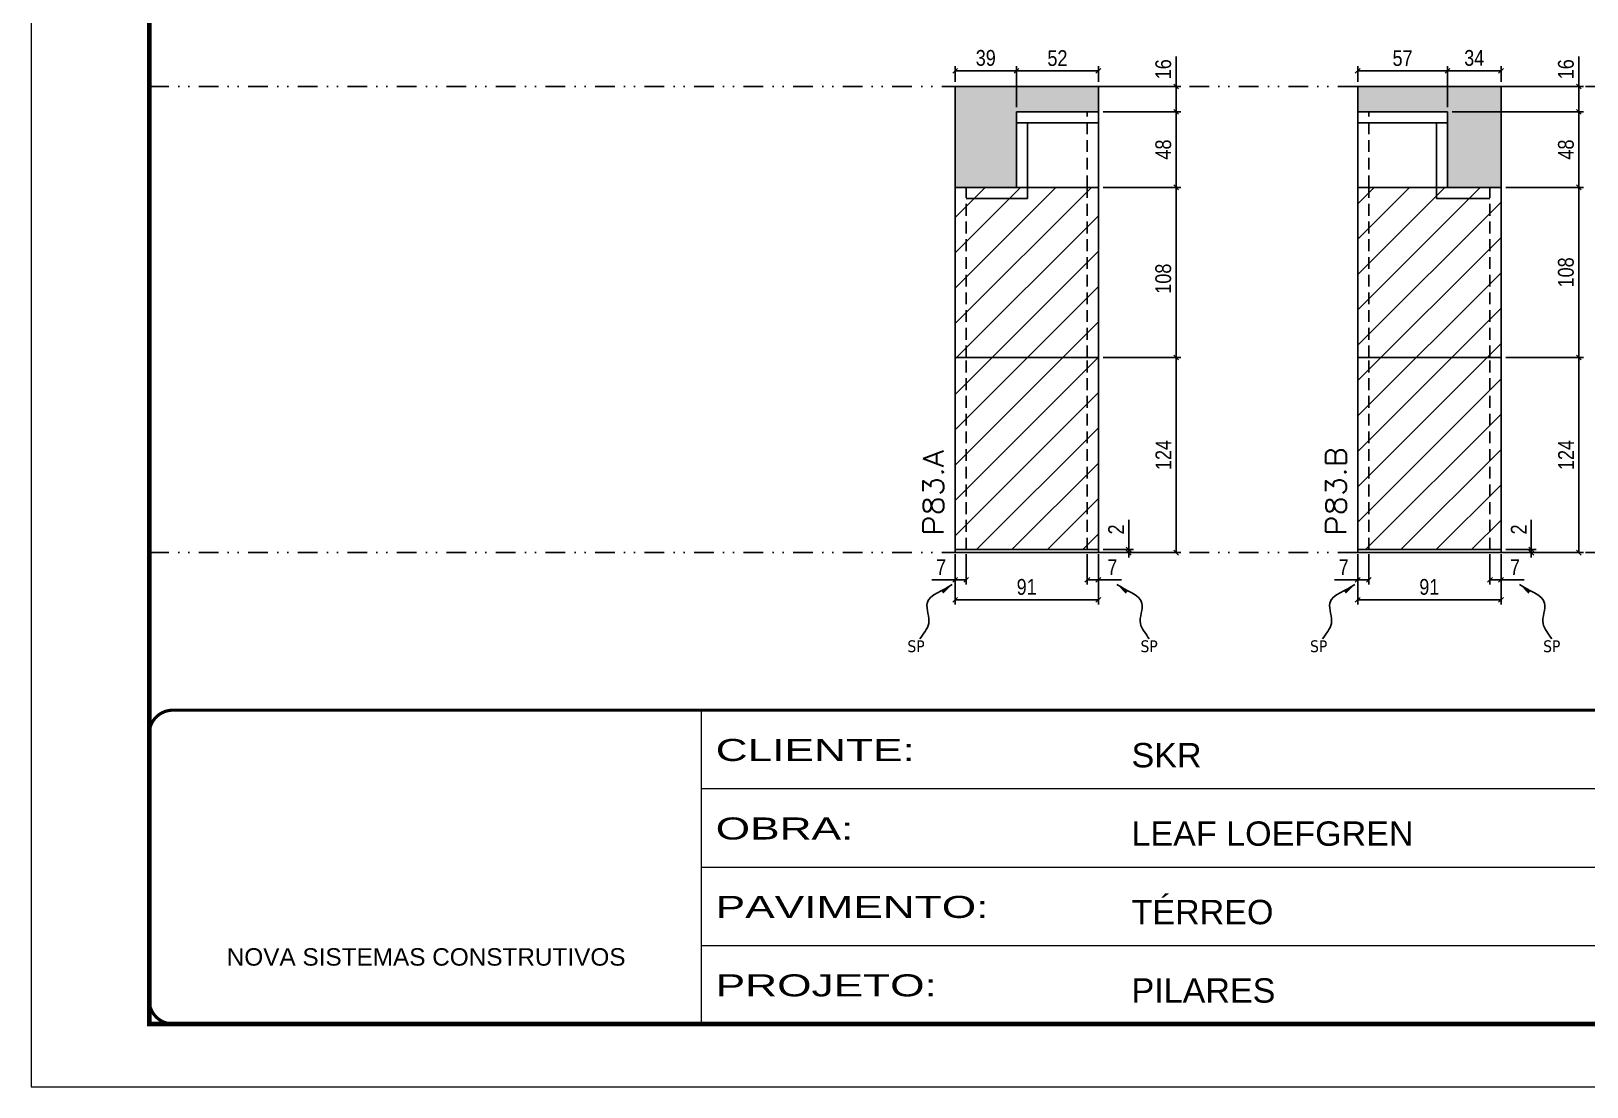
# Model space of a CAD drawing. Extents: x 14400 to 27878, y -21631 to 6985.
# Drawn here: x 14400 to 15388, y -11294 to -10623 of the extents above; entities that cross this region are included whole.
import ezdxf

# ---------------------------------------------------------------- set-up
doc = ezdxf.new("R2010")
doc.units = 0
for name, pattern in [('CONTINUO', [0]), ('DASHED', [0.75, 0.5, -0.25]), ('DIVIDE2', [0.625, 0.25, -0.125, 0, -0.125, 0, -0.125]), ('HIDDEN', [0.375, 0.25, -0.125])]:
    doc.linetypes.add(name, pattern=pattern)
for name, color, linetype in [('COTA', 241, 'Continuous'), ('Nível', 160, 'Continuous'), ('Painéis', 200, 'Continuous'), ('SARR_2.2x7', 40, 'Continuous'), ('Sarrafo de Pressão', 42, 'HIDDEN'), ('texto', 7, 'Continuous')]:
    doc.layers.add(name, color=color, linetype=linetype)
for name, color, linetype, lineweight in [('Folhas', 255, 'Continuous', 9), ('Hachura', 251, 'Continuous', 9), ('SARRAFO DE PRESSAO', 251, 'DASHED', 9), ('Texto Seção', 7, 'Continuous', 15)]:
    doc.layers.add(name, color=color, linetype=linetype, lineweight=lineweight)
doc.styles.add('ARIAL', font='arial.ttf')
doc.styles.add('COTA TECNICA', font='techl___.ttf', dxfattribs={"height": 10})
doc.styles.add('COTA TECNICA-50', font='techl___.ttf', dxfattribs={"height": 10})
doc.styles.add('REGUA-120', font='ROMANS.shx', dxfattribs={"height": 15})
doc.styles.get("Standard").update_dxf_attribs({"font": 'arial.ttf'})
doc.styles.add('Tecnologia', font='')
doc.styles.get('Tecnologia').set_extended_font_data('Forgotten Futurist')
doc.dimstyles.new('COTA PAINEL-50', dxfattribs={"dimtxt": 10, "dimasz": 3, "dimexe": 3, "dimexo": 3, "dimgap": 3, "dimtad": 1, "dimdec": 1, "dimzin": 12, "dimdsep": 46, "dimtxsty": 'COTA TECNICA-50', "dimblk1": 'OBLIQUE', "dimblk2": 'OBLIQUE', "dimsah": 1, "dimcen": 0.9, "dimclrd": 4, "dimclre": 4, "dimclrt": 240, "dimadec": 1, "dimazin": 3, "dimtfac": 1, "dimtdec": 1, "dimtmove": 0, "dimatfit": 3, "dimfxl": 1, "dimtolj": 1, "dimtzin": 12, "dimarcsym": 0})
doc.dimstyles.new('PAINEL', dxfattribs={"dimtxt": 10, "dimasz": 3, "dimexe": 3, "dimexo": 3, "dimgap": 3, "dimtad": 1, "dimdec": 1, "dimzin": 12, "dimdsep": 46, "dimtxsty": 'COTA TECNICA', "dimblk1": 'OBLIQUE', "dimblk2": 'OBLIQUE', "dimsah": 1, "dimcen": 0.9, "dimclrd": 4, "dimclre": 4, "dimclrt": 240, "dimadec": 1, "dimazin": 3, "dimtfac": 1, "dimtdec": 1, "dimtmove": 0, "dimatfit": 3, "dimfxl": 1, "dimtolj": 1, "dimtzin": 12, "dimarcsym": 0})
doc.dimstyles.get("Standard").update_dxf_attribs({"dimtxt": 0.18, "dimasz": 0.18, "dimexe": 0.18, "dimexo": 0.0625, "dimgap": 0.09, "dimtad": 0, "dimtih": 1, "dimtoh": 1, "dimdec": 4, "dimzin": 0, "dimdsep": 46, "dimtxsty": 'Standard', "dimcen": 0.09, "dimadec": 0, "dimazin": 0, "dimtfac": 1, "dimtdec": 4, "dimtofl": 0, "dimtmove": 0, "dimatfit": 3, "dimfxl": 1, "dimtolj": 1, "dimtzin": 0, "dimarcsym": 0})

# ---------------------------------------------------------------- blocks, each defined once
blk = doc.blocks.new('9999999999')
at = {"color": 30, "linetype": 'CONTINUO'}
for p, q in [((98564.56, 34230.21), (98564.56, 34429.45)), ((98564.56, 34379.64), (99583.98, 34379.64)), ((98564.56, 34329.83), (99487.98, 34329.83)), ((98564.56, 34280.02), (99487.98, 34280.02))]:
    blk.add_line(p, q, dxfattribs=at)
at = {"color": 30, "linetype": 'CONTINUO', "const_width": 2}
blk.add_lwpolyline([(99583.98, 34230.21), (99583.98, 34414.45, 0.414214), (99568.98, 34429.45), (98228.98, 34429.45, 0.414214), (98213.98, 34414.45), (98213.98, 34245.21, 0.414214), (98228.98, 34230.21), (99583.98, 34230.21)], format="xyb", dxfattribs=at)
at = {"layer": 'Folhas'}
blk.add_lwpolyline([(98138.98, 34190.21), (99623.98, 34190.21), (99623.98, 35240.21), (98138.98, 35240.21)], close=True, dxfattribs=at)
at = {"layer": 'Folhas', "color": 30, "const_width": 3}
blk.add_lwpolyline([(98213.98, 34230.21), (99583.98, 34230.21), (99583.98, 35200.21), (98213.98, 35200.21)], close=True, dxfattribs=at)
at = {"color": 7, "linetype": 'Continuous', "ltscale": 5, "style": 'ARIAL'}
for s, height, p in [('SKR', 15.483, (98837.68, 34393.13)), ('LEAF LOEFGREN', 15.4829, (98837.68, 34343.32)), ('TÉRREO', 15.483, (98837.68, 34293.51)), ('NOVA SISTEMAS CONSTRUTIVOS', 11.0592, (98263.19, 34267.21)), ('PILARES', 15.483, (98837.68, 34243.7))]:
    blk.add_text(s, height=height, dxfattribs=at).set_placement(p)
at = {"layer": 'Folhas', "color": 7, "style": 'Tecnologia', "width": 1.5}
for s, p in [('CLIENTE:', (98573.65, 34397.17)), ('OBRA:', (98573.65, 34347.31)), ('PAVIMENTO:', (98573.65, 34297.5)), ('PROJETO:', (98573.65, 34247.69))]:
    blk.add_text(s, height=14, dxfattribs=at).set_placement(p)
blk = doc.blocks.new('_Oblique')
at = {"color": 0, "linetype": 'ByBlock', "lineweight": -2}
blk.add_line((-0.5, -0.5), (0.5, 0.5), dxfattribs=at)
blk = doc.blocks.new('*D2442')
at = {"layer": 'COTA', "color": 4, "lineweight": -2, "transparency": 16777216}
for p, q in [((14986.61, -10955.62), (14986.61, -10987.51)), ((15077.61, -10955.62), (15077.61, -10987.51)), ((15077.61, -10984.51), (14986.61, -10984.51))]:
    blk.add_line(p, q, dxfattribs=at)
at = {"layer": 'Defpoints', "color": 0, "transparency": 16777216}
for p in [(14986.61, -10952.62), (15077.61, -10952.62), (14986.61, -10984.51)]:
    blk.add_point(p, dxfattribs=at)
at = {"layer": 'COTA', "color": 4, "lineweight": -2, "transparency": 16777216, "xscale": 3, "yscale": 3, "zscale": 3, "rotation": 180}
blk.add_blockref('_Oblique', (14986.61, -10984.51), dxfattribs=at)
at = {"layer": 'COTA', "color": 4, "lineweight": -2, "transparency": 16777216, "xscale": 3, "yscale": 3, "zscale": 3}
blk.add_blockref('_Oblique', (15077.61, -10984.51), dxfattribs=at)
at = {"layer": 'COTA', "color": 240, "transparency": 16777216, "insert": (15032.11, -10976.42), "char_height": 10, "attachment_point": 5, "style": 'COTA TECNICA'}
blk.add_mtext('\\A1;91', dxfattribs=at)
blk = doc.blocks.new('*D2443')
at = {"layer": 'COTA', "color": 4, "lineweight": -2, "transparency": 16777216}
for p, q in [((15070.61, -10955.62), (15070.61, -10974.86)), ((15077.61, -10957.62), (15077.61, -10974.86)), ((15070.61, -10971.86), (15077.61, -10971.86)), ((15077.61, -10971.86), (15092.34, -10971.86))]:
    blk.add_line(p, q, dxfattribs=at)
at = {"layer": 'Defpoints', "color": 0, "transparency": 16777216}
for p in [(15070.61, -10952.62), (15077.61, -10954.62), (15077.61, -10971.86)]:
    blk.add_point(p, dxfattribs=at)
at = {"layer": 'COTA', "color": 4, "lineweight": -2, "transparency": 16777216, "xscale": 3, "yscale": 3, "zscale": 3, "rotation": 180}
blk.add_blockref('_Oblique', (15070.61, -10971.86), dxfattribs=at)
at = {"layer": 'COTA', "color": 4, "lineweight": -2, "transparency": 16777216, "xscale": 3, "yscale": 3, "zscale": 3}
blk.add_blockref('_Oblique', (15077.61, -10971.86), dxfattribs=at)
at = {"layer": 'COTA', "color": 240, "transparency": 16777216, "insert": (15086.47, -10963.78), "char_height": 10, "attachment_point": 5, "style": 'COTA TECNICA-50'}
blk.add_mtext('\\A1;7', dxfattribs=at)
blk = doc.blocks.new('*D2444')
at = {"layer": 'COTA', "color": 4, "lineweight": -2, "transparency": 16777216}
for p, q in [((14986.61, -10957.62), (14986.61, -10974.86)), ((14993.61, -10955.62), (14993.61, -10974.86)), ((14986.61, -10971.86), (14971.87, -10971.86)), ((14993.61, -10971.86), (14986.61, -10971.86))]:
    blk.add_line(p, q, dxfattribs=at)
at = {"layer": 'Defpoints', "color": 0, "transparency": 16777216}
for p in [(14986.61, -10954.62), (14993.61, -10952.62), (14986.61, -10971.86)]:
    blk.add_point(p, dxfattribs=at)
at = {"layer": 'COTA', "color": 4, "lineweight": -2, "transparency": 16777216, "xscale": 3, "yscale": 3, "zscale": 3, "rotation": 180}
blk.add_blockref('_Oblique', (14986.61, -10971.86), dxfattribs=at)
at = {"layer": 'COTA', "color": 4, "lineweight": -2, "transparency": 16777216, "xscale": 3, "yscale": 3, "zscale": 3}
blk.add_blockref('_Oblique', (14993.61, -10971.86), dxfattribs=at)
at = {"layer": 'COTA', "color": 240, "transparency": 16777216, "insert": (14977.74, -10963.78), "char_height": 10, "attachment_point": 5, "style": 'COTA TECNICA-50'}
blk.add_mtext('\\A1;7', dxfattribs=at)
blk = doc.blocks.new('*D2445')
at = {"layer": 'COTA', "color": 4, "lineweight": -2, "transparency": 16777216}
for p, q in [((15096.86, -10952.62), (15096.86, -10933.81)), ((15080.61, -10952.62), (15099.86, -10952.62)), ((15080.61, -10954.62), (15099.86, -10954.62)), ((15096.86, -10954.62), (15096.86, -10952.62)), ((15096.86, -10954.62), (15096.86, -10957.62))]:
    blk.add_line(p, q, dxfattribs=at)
at = {"layer": 'Defpoints', "color": 0, "transparency": 16777216}
for p in [(15077.61, -10952.62), (15077.61, -10954.62), (15096.86, -10954.62)]:
    blk.add_point(p, dxfattribs=at)
at = {"layer": 'COTA', "color": 4, "lineweight": -2, "transparency": 16777216, "xscale": 3, "yscale": 3, "zscale": 3}
for p, rotation in [((15096.86, -10952.62), 270), ((15096.86, -10954.62), 90)]:
    blk.add_blockref('_Oblique', p, dxfattribs=dict(at, rotation=rotation))
at = {"layer": 'COTA', "color": 240, "transparency": 16777216, "insert": (15088.86, -10939.87), "char_height": 10, "attachment_point": 5, "rotation": 90, "style": 'COTA TECNICA-50'}
blk.add_mtext('\\A1;2', dxfattribs=at)
blk = doc.blocks.new('*D2446')
at = {"layer": 'COTA', "color": 4, "lineweight": -2, "transparency": 16777216}
for p, q in [((15080.61, -10674.62), (15129.97, -10674.62)), ((15126.97, -10722.62), (15126.97, -10674.62)), ((15080.61, -10722.62), (15129.97, -10722.62))]:
    blk.add_line(p, q, dxfattribs=at)
at = {"layer": 'Defpoints', "color": 0, "transparency": 16777216}
for p in [(15077.61, -10674.62), (15126.97, -10674.62), (15077.61, -10722.62)]:
    blk.add_point(p, dxfattribs=at)
at = {"layer": 'COTA', "color": 4, "lineweight": -2, "transparency": 16777216, "xscale": 3, "yscale": 3, "zscale": 3}
for p, rotation in [((15126.97, -10674.62), 90), ((15126.97, -10722.62), 270)]:
    blk.add_blockref('_Oblique', p, dxfattribs=dict(at, rotation=rotation))
at = {"layer": 'COTA', "color": 240, "transparency": 16777216, "insert": (15118.88, -10698.62), "char_height": 10, "attachment_point": 5, "rotation": 90, "style": 'COTA TECNICA-50'}
blk.add_mtext('\\A1;48', dxfattribs=at)
blk = doc.blocks.new('*D2447')
at = {"layer": 'COTA', "color": 4, "lineweight": -2, "transparency": 16777216}
for p, q in [((15080.61, -10722.62), (15129.97, -10722.62)), ((15126.97, -10830.62), (15126.97, -10722.62)), ((15080.61, -10830.62), (15129.97, -10830.62))]:
    blk.add_line(p, q, dxfattribs=at)
at = {"layer": 'Defpoints', "color": 0, "transparency": 16777216}
for p in [(15077.61, -10722.62), (15126.97, -10722.62), (15077.61, -10830.62)]:
    blk.add_point(p, dxfattribs=at)
at = {"layer": 'COTA', "color": 4, "lineweight": -2, "transparency": 16777216, "xscale": 3, "yscale": 3, "zscale": 3}
for p, rotation in [((15126.97, -10722.62), 90), ((15126.97, -10830.62), 270)]:
    blk.add_blockref('_Oblique', p, dxfattribs=dict(at, rotation=rotation))
at = {"layer": 'COTA', "color": 240, "transparency": 16777216, "insert": (15118.85, -10780.62), "char_height": 10, "attachment_point": 5, "rotation": 90, "style": 'COTA TECNICA-50'}
blk.add_mtext('\\A1;108', dxfattribs=at)
blk = doc.blocks.new('*D2449')
at = {"layer": 'COTA', "color": 4, "linetype": 'ByBlock', "lineweight": -2, "transparency": 16777216}
for p, q in [((15080.61, -10830.62), (15129.97, -10830.62)), ((15126.97, -10954.62), (15126.97, -10830.62)), ((15080.61, -10954.62), (15129.97, -10954.62))]:
    blk.add_line(p, q, dxfattribs=at)
at = {"layer": 'Defpoints', "color": 0, "linetype": 'ByBlock', "transparency": 16777216}
for p in [(15077.61, -10830.62), (15126.97, -10830.62), (15077.61, -10954.62)]:
    blk.add_point(p, dxfattribs=at)
at = {"layer": 'COTA', "color": 4, "linetype": 'ByBlock', "lineweight": -2, "transparency": 16777216, "xscale": 3, "yscale": 3, "zscale": 3}
for p, rotation in [((15126.97, -10830.62), 90), ((15126.97, -10954.62), 270)]:
    blk.add_blockref('_Oblique', p, dxfattribs=dict(at, rotation=rotation))
at = {"layer": 'COTA', "color": 240, "linetype": 'ByBlock', "transparency": 16777216, "insert": (15118.9, -10892.62), "char_height": 10, "attachment_point": 5, "rotation": 90, "style": 'COTA TECNICA'}
blk.add_mtext('\\A1;124', dxfattribs=at)
blk = doc.blocks.new('*D2448')
at = {"layer": 'COTA', "color": 4, "linetype": 'ByBlock', "lineweight": -2, "transparency": 16777216}
for p, q in [((15080.61, -10830.62), (15129.97, -10830.62)), ((15126.97, -10954.62), (15126.97, -10830.62)), ((15080.61, -10954.62), (15129.97, -10954.62))]:
    blk.add_line(p, q, dxfattribs=at)
at = {"layer": 'Defpoints', "color": 0, "linetype": 'ByBlock', "transparency": 16777216}
for p in [(15077.61, -10830.62), (15126.97, -10830.62), (15077.61, -10954.62)]:
    blk.add_point(p, dxfattribs=at)
at = {"layer": 'COTA', "color": 4, "linetype": 'ByBlock', "lineweight": -2, "transparency": 16777216, "xscale": 3, "yscale": 3, "zscale": 3}
for p, rotation in [((15126.97, -10830.62), 90), ((15126.97, -10954.62), 270)]:
    blk.add_blockref('_Oblique', p, dxfattribs=dict(at, rotation=rotation))
at = {"layer": 'COTA', "color": 240, "linetype": 'ByBlock', "transparency": 16777216, "insert": (15118.9, -10892.62), "char_height": 10, "attachment_point": 5, "rotation": 90, "style": 'COTA TECNICA'}
blk.add_mtext('\\A1;124', dxfattribs=at)
blk = doc.blocks.new('*D2452')
at = {"layer": 'COTA', "color": 4, "lineweight": -2, "transparency": 16777216}
for p, q in [((15126.97, -10658.62), (15126.97, -10639.6)), ((15080.61, -10658.62), (15129.97, -10658.62)), ((15126.97, -10674.62), (15126.97, -10658.62)), ((15080.61, -10674.62), (15129.97, -10674.62))]:
    blk.add_line(p, q, dxfattribs=at)
at = {"layer": 'Defpoints', "color": 0, "transparency": 16777216}
for p in [(15077.61, -10658.62), (15126.97, -10658.62), (15077.61, -10674.62)]:
    blk.add_point(p, dxfattribs=at)
at = {"layer": 'COTA', "color": 4, "lineweight": -2, "transparency": 16777216, "xscale": 3, "yscale": 3, "zscale": 3}
for p, rotation in [((15126.97, -10658.62), 90), ((15126.97, -10674.62), 270)]:
    blk.add_blockref('_Oblique', p, dxfattribs=dict(at, rotation=rotation))
at = {"layer": 'COTA', "color": 240, "transparency": 16777216, "insert": (15118.87, -10647.61), "char_height": 10, "attachment_point": 5, "rotation": 90, "style": 'COTA TECNICA'}
blk.add_mtext('\\A1;16', dxfattribs=at)
blk = doc.blocks.new('*D2450')
at = {"layer": 'COTA', "color": 4, "lineweight": -2, "transparency": 16777216}
for p, q in [((14986.61, -10655.62), (14986.61, -10645.7)), ((14986.61, -10648.7), (15025.61, -10648.7)), ((15025.61, -10671.62), (15025.61, -10645.7))]:
    blk.add_line(p, q, dxfattribs=at)
at = {"layer": 'Defpoints', "color": 0, "transparency": 16777216}
for p in [(15025.61, -10648.7), (14986.61, -10658.62), (15025.61, -10674.62)]:
    blk.add_point(p, dxfattribs=at)
at = {"layer": 'COTA', "color": 4, "lineweight": -2, "transparency": 16777216, "xscale": 3, "yscale": 3, "zscale": 3, "rotation": 180}
blk.add_blockref('_Oblique', (14986.61, -10648.7), dxfattribs=at)
at = {"layer": 'COTA', "color": 4, "lineweight": -2, "transparency": 16777216, "xscale": 3, "yscale": 3, "zscale": 3}
blk.add_blockref('_Oblique', (15025.61, -10648.7), dxfattribs=at)
at = {"layer": 'COTA', "color": 240, "transparency": 16777216, "insert": (15006.11, -10640.46), "char_height": 10, "attachment_point": 5, "style": 'COTA TECNICA'}
blk.add_mtext('\\A1;39', dxfattribs=at)
blk = doc.blocks.new('*D2451')
at = {"layer": 'COTA', "color": 4, "lineweight": -2, "transparency": 16777216}
for p, q in [((15025.61, -10671.62), (15025.61, -10645.7)), ((15025.61, -10648.7), (15077.61, -10648.7)), ((15077.61, -10655.62), (15077.61, -10645.7))]:
    blk.add_line(p, q, dxfattribs=at)
at = {"layer": 'Defpoints', "color": 0, "transparency": 16777216}
for p in [(15077.61, -10648.7), (15077.61, -10658.62), (15025.61, -10674.62)]:
    blk.add_point(p, dxfattribs=at)
at = {"layer": 'COTA', "color": 4, "lineweight": -2, "transparency": 16777216, "xscale": 3, "yscale": 3, "zscale": 3, "rotation": 180}
blk.add_blockref('_Oblique', (15025.61, -10648.7), dxfattribs=at)
at = {"layer": 'COTA', "color": 4, "lineweight": -2, "transparency": 16777216, "xscale": 3, "yscale": 3, "zscale": 3}
blk.add_blockref('_Oblique', (15077.61, -10648.7), dxfattribs=at)
at = {"layer": 'COTA', "color": 240, "transparency": 16777216, "insert": (15051.61, -10640.59), "char_height": 10, "attachment_point": 5, "style": 'COTA TECNICA'}
blk.add_mtext('\\A1;52', dxfattribs=at)
blk = doc.blocks.new('*D2453')
at = {"layer": 'COTA', "color": 4, "lineweight": -2, "transparency": 16777216}
for p, q in [((15242.27, -10955.62), (15242.27, -10987.51)), ((15333.27, -10955.62), (15333.27, -10987.51)), ((15333.27, -10984.51), (15242.27, -10984.51))]:
    blk.add_line(p, q, dxfattribs=at)
at = {"layer": 'Defpoints', "color": 0, "transparency": 16777216}
for p in [(15242.27, -10952.62), (15333.27, -10952.62), (15242.27, -10984.51)]:
    blk.add_point(p, dxfattribs=at)
at = {"layer": 'COTA', "color": 4, "lineweight": -2, "transparency": 16777216, "xscale": 3, "yscale": 3, "zscale": 3, "rotation": 180}
blk.add_blockref('_Oblique', (15242.27, -10984.51), dxfattribs=at)
at = {"layer": 'COTA', "color": 4, "lineweight": -2, "transparency": 16777216, "xscale": 3, "yscale": 3, "zscale": 3}
blk.add_blockref('_Oblique', (15333.27, -10984.51), dxfattribs=at)
at = {"layer": 'COTA', "color": 240, "transparency": 16777216, "insert": (15287.77, -10976.42), "char_height": 10, "attachment_point": 5, "style": 'COTA TECNICA'}
blk.add_mtext('\\A1;91', dxfattribs=at)
blk = doc.blocks.new('*D2454')
at = {"layer": 'COTA', "color": 4, "lineweight": -2, "transparency": 16777216}
for p, q in [((15326.27, -10955.62), (15326.27, -10974.86)), ((15333.27, -10957.62), (15333.27, -10974.86)), ((15326.27, -10971.86), (15333.27, -10971.86)), ((15333.27, -10971.86), (15348, -10971.86))]:
    blk.add_line(p, q, dxfattribs=at)
at = {"layer": 'Defpoints', "color": 0, "transparency": 16777216}
for p in [(15326.27, -10952.62), (15333.27, -10954.62), (15333.27, -10971.86)]:
    blk.add_point(p, dxfattribs=at)
at = {"layer": 'COTA', "color": 4, "lineweight": -2, "transparency": 16777216, "xscale": 3, "yscale": 3, "zscale": 3, "rotation": 180}
blk.add_blockref('_Oblique', (15326.27, -10971.86), dxfattribs=at)
at = {"layer": 'COTA', "color": 4, "lineweight": -2, "transparency": 16777216, "xscale": 3, "yscale": 3, "zscale": 3}
blk.add_blockref('_Oblique', (15333.27, -10971.86), dxfattribs=at)
at = {"layer": 'COTA', "color": 240, "transparency": 16777216, "insert": (15342.13, -10963.78), "char_height": 10, "attachment_point": 5, "style": 'COTA TECNICA-50'}
blk.add_mtext('\\A1;7', dxfattribs=at)
blk = doc.blocks.new('*D2455')
at = {"layer": 'COTA', "color": 4, "lineweight": -2, "transparency": 16777216}
for p, q in [((15242.27, -10957.62), (15242.27, -10974.86)), ((15249.27, -10955.62), (15249.27, -10974.86)), ((15242.27, -10971.86), (15227.54, -10971.86)), ((15249.27, -10971.86), (15242.27, -10971.86))]:
    blk.add_line(p, q, dxfattribs=at)
at = {"layer": 'Defpoints', "color": 0, "transparency": 16777216}
for p in [(15242.27, -10954.62), (15249.27, -10952.62), (15242.27, -10971.86)]:
    blk.add_point(p, dxfattribs=at)
at = {"layer": 'COTA', "color": 4, "lineweight": -2, "transparency": 16777216, "xscale": 3, "yscale": 3, "zscale": 3, "rotation": 180}
blk.add_blockref('_Oblique', (15242.27, -10971.86), dxfattribs=at)
at = {"layer": 'COTA', "color": 4, "lineweight": -2, "transparency": 16777216, "xscale": 3, "yscale": 3, "zscale": 3}
blk.add_blockref('_Oblique', (15249.27, -10971.86), dxfattribs=at)
at = {"layer": 'COTA', "color": 240, "transparency": 16777216, "insert": (15233.4, -10963.78), "char_height": 10, "attachment_point": 5, "style": 'COTA TECNICA-50'}
blk.add_mtext('\\A1;7', dxfattribs=at)
blk = doc.blocks.new('*D2456')
at = {"layer": 'COTA', "color": 4, "lineweight": -2, "transparency": 16777216}
for p, q in [((15352.52, -10952.62), (15352.52, -10933.81)), ((15336.27, -10952.62), (15355.52, -10952.62)), ((15336.27, -10954.62), (15355.52, -10954.62)), ((15352.52, -10954.62), (15352.52, -10952.62)), ((15352.52, -10954.62), (15352.52, -10957.62))]:
    blk.add_line(p, q, dxfattribs=at)
at = {"layer": 'Defpoints', "color": 0, "transparency": 16777216}
for p in [(15333.27, -10952.62), (15333.27, -10954.62), (15352.52, -10954.62)]:
    blk.add_point(p, dxfattribs=at)
at = {"layer": 'COTA', "color": 4, "lineweight": -2, "transparency": 16777216, "xscale": 3, "yscale": 3, "zscale": 3}
for p, rotation in [((15352.52, -10952.62), 270), ((15352.52, -10954.62), 90)]:
    blk.add_blockref('_Oblique', p, dxfattribs=dict(at, rotation=rotation))
at = {"layer": 'COTA', "color": 240, "transparency": 16777216, "insert": (15344.52, -10939.87), "char_height": 10, "attachment_point": 5, "rotation": 90, "style": 'COTA TECNICA-50'}
blk.add_mtext('\\A1;2', dxfattribs=at)
blk = doc.blocks.new('*D2458')
at = {"layer": 'COTA', "color": 4, "lineweight": -2, "transparency": 16777216}
for p, q in [((15302.27, -10674.62), (15385.63, -10674.62)), ((15382.63, -10722.62), (15382.63, -10674.62)), ((15336.27, -10722.62), (15385.63, -10722.62))]:
    blk.add_line(p, q, dxfattribs=at)
at = {"layer": 'Defpoints', "color": 0, "transparency": 16777216}
for p in [(15299.27, -10674.62), (15382.63, -10674.62), (15333.27, -10722.62)]:
    blk.add_point(p, dxfattribs=at)
at = {"layer": 'COTA', "color": 4, "lineweight": -2, "transparency": 16777216, "xscale": 3, "yscale": 3, "zscale": 3}
for p, rotation in [((15382.63, -10674.62), 90), ((15382.63, -10722.62), 270)]:
    blk.add_blockref('_Oblique', p, dxfattribs=dict(at, rotation=rotation))
at = {"layer": 'COTA', "color": 240, "transparency": 16777216, "insert": (15374.54, -10698.62), "char_height": 10, "attachment_point": 5, "rotation": 90, "style": 'COTA TECNICA-50'}
blk.add_mtext('\\A1;48', dxfattribs=at)
blk = doc.blocks.new('*D2459')
at = {"layer": 'COTA', "color": 4, "linetype": 'ByBlock', "lineweight": -2, "transparency": 16777216}
for p, q in [((15336.27, -10830.62), (15385.63, -10830.62)), ((15382.63, -10954.62), (15382.63, -10830.62)), ((15336.27, -10954.62), (15385.63, -10954.62))]:
    blk.add_line(p, q, dxfattribs=at)
at = {"layer": 'Defpoints', "color": 0, "linetype": 'ByBlock', "transparency": 16777216}
for p in [(15333.27, -10830.62), (15382.63, -10830.62), (15333.27, -10954.62)]:
    blk.add_point(p, dxfattribs=at)
at = {"layer": 'COTA', "color": 4, "linetype": 'ByBlock', "lineweight": -2, "transparency": 16777216, "xscale": 3, "yscale": 3, "zscale": 3}
for p, rotation in [((15382.63, -10830.62), 90), ((15382.63, -10954.62), 270)]:
    blk.add_blockref('_Oblique', p, dxfattribs=dict(at, rotation=rotation))
at = {"layer": 'COTA', "color": 240, "linetype": 'ByBlock', "transparency": 16777216, "insert": (15374.56, -10892.62), "char_height": 10, "attachment_point": 5, "rotation": 90, "style": 'COTA TECNICA'}
blk.add_mtext('\\A1;124', dxfattribs=at)
blk = doc.blocks.new('*D2460')
at = {"layer": 'COTA', "color": 4, "linetype": 'ByBlock', "lineweight": -2, "transparency": 16777216}
for p, q in [((15336.27, -10830.62), (15385.63, -10830.62)), ((15382.63, -10954.62), (15382.63, -10830.62)), ((15336.27, -10954.62), (15385.63, -10954.62))]:
    blk.add_line(p, q, dxfattribs=at)
at = {"layer": 'Defpoints', "color": 0, "linetype": 'ByBlock', "transparency": 16777216}
for p in [(15333.27, -10830.62), (15382.63, -10830.62), (15333.27, -10954.62)]:
    blk.add_point(p, dxfattribs=at)
at = {"layer": 'COTA', "color": 4, "linetype": 'ByBlock', "lineweight": -2, "transparency": 16777216, "xscale": 3, "yscale": 3, "zscale": 3}
for p, rotation in [((15382.63, -10830.62), 90), ((15382.63, -10954.62), 270)]:
    blk.add_blockref('_Oblique', p, dxfattribs=dict(at, rotation=rotation))
at = {"layer": 'COTA', "color": 240, "linetype": 'ByBlock', "transparency": 16777216, "insert": (15374.56, -10892.62), "char_height": 10, "attachment_point": 5, "rotation": 90, "style": 'COTA TECNICA'}
blk.add_mtext('\\A1;124', dxfattribs=at)
blk = doc.blocks.new('*D2457')
at = {"layer": 'COTA', "color": 4, "lineweight": -2, "transparency": 16777216}
for p, q in [((15336.27, -10722.62), (15385.63, -10722.62)), ((15382.63, -10722.62), (15382.63, -10830.62)), ((15336.27, -10830.62), (15385.63, -10830.62))]:
    blk.add_line(p, q, dxfattribs=at)
at = {"layer": 'Defpoints', "color": 0, "transparency": 16777216}
for p in [(15333.27, -10722.62), (15333.27, -10830.62), (15382.63, -10830.62)]:
    blk.add_point(p, dxfattribs=at)
at = {"layer": 'COTA', "color": 4, "lineweight": -2, "transparency": 16777216, "xscale": 3, "yscale": 3, "zscale": 3}
for p, rotation in [((15382.63, -10722.62), 90), ((15382.63, -10830.62), 270)]:
    blk.add_blockref('_Oblique', p, dxfattribs=dict(at, rotation=rotation))
at = {"layer": 'COTA', "color": 240, "transparency": 16777216, "insert": (15374.51, -10776.62), "char_height": 10, "attachment_point": 5, "rotation": 90, "style": 'COTA TECNICA'}
blk.add_mtext('\\A1;108', dxfattribs=at)
blk = doc.blocks.new('*D2461')
at = {"layer": 'COTA', "color": 4, "lineweight": -2, "transparency": 16777216}
for p, q in [((15382.63, -10658.62), (15382.63, -10639.6)), ((15336.27, -10658.62), (15385.63, -10658.62)), ((15382.63, -10674.62), (15382.63, -10658.62)), ((15302.27, -10674.62), (15385.63, -10674.62))]:
    blk.add_line(p, q, dxfattribs=at)
at = {"layer": 'Defpoints', "color": 0, "transparency": 16777216}
for p in [(15333.27, -10658.62), (15382.63, -10658.62), (15299.27, -10674.62)]:
    blk.add_point(p, dxfattribs=at)
at = {"layer": 'COTA', "color": 4, "lineweight": -2, "transparency": 16777216, "xscale": 3, "yscale": 3, "zscale": 3}
for p, rotation in [((15382.63, -10658.62), 90), ((15382.63, -10674.62), 270)]:
    blk.add_blockref('_Oblique', p, dxfattribs=dict(at, rotation=rotation))
at = {"layer": 'COTA', "color": 240, "transparency": 16777216, "insert": (15374.53, -10647.61), "char_height": 10, "attachment_point": 5, "rotation": 90, "style": 'COTA TECNICA'}
blk.add_mtext('\\A1;16', dxfattribs=at)
blk = doc.blocks.new('*D2462')
at = {"layer": 'COTA', "color": 4, "lineweight": -2, "transparency": 16777216}
for p, q in [((15242.27, -10655.62), (15242.27, -10645.7)), ((15242.27, -10648.7), (15299.27, -10648.7)), ((15299.27, -10671.62), (15299.27, -10645.7))]:
    blk.add_line(p, q, dxfattribs=at)
at = {"layer": 'Defpoints', "color": 0, "transparency": 16777216}
for p in [(15299.27, -10648.7), (15242.27, -10658.62), (15299.27, -10674.62)]:
    blk.add_point(p, dxfattribs=at)
at = {"layer": 'COTA', "color": 4, "lineweight": -2, "transparency": 16777216, "xscale": 3, "yscale": 3, "zscale": 3, "rotation": 180}
blk.add_blockref('_Oblique', (15242.27, -10648.7), dxfattribs=at)
at = {"layer": 'COTA', "color": 4, "lineweight": -2, "transparency": 16777216, "xscale": 3, "yscale": 3, "zscale": 3}
blk.add_blockref('_Oblique', (15299.27, -10648.7), dxfattribs=at)
at = {"layer": 'COTA', "color": 240, "transparency": 16777216, "insert": (15270.77, -10640.59), "char_height": 10, "attachment_point": 5, "style": 'COTA TECNICA'}
blk.add_mtext('\\A1;57', dxfattribs=at)
blk = doc.blocks.new('*D2463')
at = {"layer": 'COTA', "color": 4, "lineweight": -2, "transparency": 16777216}
for p, q in [((15299.27, -10671.62), (15299.27, -10645.7)), ((15299.27, -10648.7), (15333.27, -10648.7)), ((15333.27, -10655.62), (15333.27, -10645.7))]:
    blk.add_line(p, q, dxfattribs=at)
at = {"layer": 'Defpoints', "color": 0, "transparency": 16777216}
for p in [(15333.27, -10648.7), (15333.27, -10658.62), (15299.27, -10674.62)]:
    blk.add_point(p, dxfattribs=at)
at = {"layer": 'COTA', "color": 4, "lineweight": -2, "transparency": 16777216, "xscale": 3, "yscale": 3, "zscale": 3, "rotation": 180}
blk.add_blockref('_Oblique', (15299.27, -10648.7), dxfattribs=at)
at = {"layer": 'COTA', "color": 4, "lineweight": -2, "transparency": 16777216, "xscale": 3, "yscale": 3, "zscale": 3}
blk.add_blockref('_Oblique', (15333.27, -10648.7), dxfattribs=at)
at = {"layer": 'COTA', "color": 240, "transparency": 16777216, "insert": (15316.27, -10640.48), "char_height": 10, "attachment_point": 5, "style": 'COTA TECNICA'}
blk.add_mtext('\\A1;34', dxfattribs=at)

msp = doc.modelspace()

# ---------------------------------------------------------------- hatches: boundary and pattern name
at = {"layer": 'COTA'}
h = msp.add_hatch(dxfattribs=at)
h.set_pattern_fill('AR-CONC', color=256, scale=0.03)
h.paths.add_polyline_path([(15025.61, -10674.62), (15077.61, -10674.62), (15077.61, -10658.62), (14986.61, -10658.62), (14986.61, -10722.62), (15025.61, -10722.62)])
h.paths.add_polyline_path([(15333.27, -10658.62), (15242.27, -10658.62), (15242.27, -10674.62), (15299.27, -10674.62), (15299.27, -10722.62), (15333.27, -10722.62)])
at = {"layer": 'Hachura'}
h = msp.add_hatch(dxfattribs=at)
h.set_pattern_fill('ANSI31', color=256, scale=5)
h.paths.add_polyline_path([(15077.61, -10722.62), (14986.61, -10722.62), (14986.61, -10830.62), (15077.61, -10830.62)])
h.paths.add_polyline_path([(15077.61, -10830.62), (14986.61, -10830.62), (14986.61, -10952.62), (15077.61, -10952.62)])
h.paths.add_polyline_path([(15333.27, -10830.62), (15242.27, -10830.62), (15242.27, -10952.62), (15333.27, -10952.62)])
h.paths.add_polyline_path([(15333.27, -10722.62), (15242.27, -10722.62), (15242.27, -10830.62), (15333.27, -10830.62)])
h.paths.add_polyline_path([(15524.92, -10722.62), (15505.92, -10722.62), (15505.92, -10952.62), (15524.92, -10952.62)])
h.paths.add_polyline_path([(15695, -10722.62), (15676, -10722.62), (15676, -10952.62), (15695, -10952.62)])

# ---------------------------------------------------------------- linework, layer by layer
at = {"layer": 'COTA', "linetype": 'ByBlock'}
for p, q in [((15077.61, -10658.62), (14986.61, -10658.62)), ((14986.61, -10722.62), (14986.61, -10658.62)), ((15077.61, -10674.62), (15077.61, -10658.62)), ((15333.27, -10658.62), (15242.27, -10658.62)), ((15242.27, -10674.62), (15242.27, -10658.62)), ((15333.27, -10722.62), (15333.27, -10658.62))]:
    msp.add_line(p, q, dxfattribs=at)
at = {"layer": 'COTA'}
for p, q in [((15032.61, -10722.62), (15032.61, -10729.62)), ((15292.27, -10722.62), (15292.27, -10729.62))]:
    msp.add_line(p, q, dxfattribs=at)
at = {"layer": 'Nível', "color": 4, "linetype": 'DIVIDE2', "ltscale": 50}
for p, q in [((14474.97, -10658.62), (15844.97, -10658.62)), ((14474.97, -10954.62), (15844.97, -10954.62))]:
    msp.add_line(p, q, dxfattribs=at)
at = {"layer": 'Painéis'}
for p, q in [((15025.61, -10674.62), (15077.61, -10674.62)), ((15025.61, -10722.62), (15025.61, -10674.62)), ((15077.61, -10952.62), (15077.61, -10674.62)), ((15242.27, -10674.62), (15242.27, -10952.62)), ((15299.27, -10674.62), (15242.27, -10674.62)), ((15299.27, -10722.62), (15299.27, -10674.62)), ((15077.61, -10722.62), (14986.61, -10722.62)), ((14986.61, -10722.62), (14986.61, -10952.62)), ((15333.27, -10722.62), (15242.27, -10722.62)), ((15333.27, -10952.62), (15333.27, -10722.62)), ((14986.61, -10830.62), (15077.61, -10830.62)), ((15242.27, -10830.62), (15333.27, -10830.62))]:
    msp.add_line(p, q, dxfattribs=at)
for points in [[(15077.61, -10952.62), (14986.61, -10952.62), (14986.61, -10954.62), (15077.61, -10954.62)], [(15333.27, -10952.62), (15242.27, -10952.62), (15242.27, -10954.62), (15333.27, -10954.62)]]:
    msp.add_lwpolyline(points, close=True, dxfattribs=at)
at = {"layer": 'SARR_2.2x7'}
for p, q in [((15025.61, -10681.62), (15077.61, -10681.62)), ((15032.61, -10722.62), (15032.61, -10681.62)), ((15242.27, -10681.62), (15299.27, -10681.62)), ((15292.27, -10722.62), (15292.27, -10681.62)), ((14993.61, -10729.62), (15032.61, -10729.62)), ((15326.27, -10729.62), (15292.27, -10729.62))]:
    msp.add_line(p, q, dxfattribs=at)
at = {"layer": 'Sarrafo de Pressão', "ltscale": 30}
for p, q in [((15070.61, -10722.62), (15070.61, -10674.62)), ((15249.27, -10722.62), (15249.27, -10674.62)), ((14993.61, -10830.62), (14993.61, -10722.62)), ((15070.61, -10830.62), (15070.61, -10722.62)), ((15249.27, -10830.62), (15249.27, -10722.62)), ((15326.27, -10830.62), (15326.27, -10722.62)), ((14993.61, -10952.62), (14993.61, -10830.62)), ((15070.61, -10952.62), (15070.61, -10830.62)), ((15249.27, -10952.62), (15249.27, -10830.62)), ((15326.27, -10952.62), (15326.27, -10830.62))]:
    msp.add_line(p, q, dxfattribs=at)

# ---------------------------------------------------------------- block references
at = {"layer": 'SARRAFO DE PRESSAO', "color": 6, "linetype": 'ByBlock'}
msp.add_blockref('9999999999', (-83739.01, -45484.1), dxfattribs=at)

# ---------------------------------------------------------------- texts
at = {"layer": 'texto', "color": 0, "char_height": 7.5, "attachment_point": 5}
for insert in [(14961.83, -11014.11), (15109.85, -11014.11), (15217.49, -11014.11), (15365.51, -11014.11)]:
    msp.add_mtext('{\\fTahoma|b0|i0|c0|p34;\\C4;SP}', dxfattribs=dict(at, insert=insert))
at = {"layer": 'Texto Seção', "style": 'REGUA-120', "width": 1.1}
for s, p in [('P83.A', (14979.36, -10943.85)), ('P83.B', (15235.02, -10943.85))]:
    msp.add_text(s, height=13, rotation=90, dxfattribs=at).set_placement(p)

# ---------------------------------------------------------------- dimensions: what is measured, and where the dimension line sits
at = {"layer": 'COTA'}
for base, p1, p2, dimstyle, picture, middle in [((15025.61, -10648.7), (14986.61, -10658.62), (15025.61, -10674.62), 'PAINEL', '*D2450', (15006.11, -10640.46)), ((15299.27, -10648.7), (15242.27, -10658.62), (15299.27, -10674.62), 'PAINEL', '*D2462', (15270.77, -10640.59)), ((15077.61, -10971.86), (15070.61, -10952.62), (15077.61, -10954.62), 'COTA PAINEL-50', '*D2443', (15086.47, -10963.78)), ((15333.27, -10971.86), (15326.27, -10952.62), (15333.27, -10954.62), 'COTA PAINEL-50', '*D2454', (15342.13, -10963.78))]:
    dim = msp.add_linear_dim(base=base, p1=p1, p2=p2, dimstyle=dimstyle, dxfattribs=at)
    dim.commit()
    dim.dimension.update_dxf_attribs({"geometry": picture, "text_midpoint": middle})
for base, p1, p2, picture, middle in [((15077.61, -10648.7), (15025.61, -10674.62), (15077.61, -10658.62), '*D2451', (15051.61, -10640.59)), ((15333.27, -10648.7), (15299.27, -10674.62), (15333.27, -10658.62), '*D2463', (15316.27, -10640.48))]:
    dim = msp.add_linear_dim(base=base, p1=p1, p2=p2, dimstyle='PAINEL', override={"dimtmove": 1}, dxfattribs=at)
    dim.commit()
    dim.dimension.update_dxf_attribs({"geometry": picture, "text_midpoint": middle})
for base, p1, p2, angle, dimstyle, picture, middle in [((15126.97, -10658.62), (15077.61, -10674.62), (15077.61, -10658.62), 90, 'PAINEL', '*D2452', (15118.87, -10647.61)), ((15382.63, -10658.62), (15299.27, -10674.62), (15333.27, -10658.62), 90, 'PAINEL', '*D2461', (15374.53, -10647.61)), ((15126.97, -10674.62), (15077.61, -10722.62), (15077.61, -10674.62), 90, 'COTA PAINEL-50', '*D2446', (15118.88, -10698.62)), ((15382.63, -10674.62), (15333.27, -10722.62), (15299.27, -10674.62), 90, 'COTA PAINEL-50', '*D2458', (15374.54, -10698.62)), ((15382.63, -10830.62), (15333.27, -10722.62), (15333.27, -10830.62), 90, 'PAINEL', '*D2457', (15374.51, -10776.62)), ((14986.61, -10971.86), (14993.61, -10952.62), (14986.61, -10954.62), 180, 'COTA PAINEL-50', '*D2444', (14977.74, -10963.78)), ((15242.27, -10971.86), (15249.27, -10952.62), (15242.27, -10954.62), 180, 'COTA PAINEL-50', '*D2455', (15233.4, -10963.78))]:
    dim = msp.add_linear_dim(base=base, p1=p1, p2=p2, angle=angle, dimstyle=dimstyle, dxfattribs=at)
    dim.commit()
    dim.dimension.update_dxf_attribs({"geometry": picture, "text_midpoint": middle})
for base, p1, p2, picture, middle in [((15126.97, -10722.62), (15077.61, -10830.62), (15077.61, -10722.62), '*D2447', (15126.97, -10780.62)), ((15096.86, -10954.62), (15077.61, -10952.62), (15077.61, -10954.62), '*D2445', (15096.86, -10939.87)), ((15352.52, -10954.62), (15333.27, -10952.62), (15333.27, -10954.62), '*D2456', (15352.52, -10939.87))]:
    dim = msp.add_linear_dim(base=base, p1=p1, p2=p2, angle=90, dimstyle='COTA PAINEL-50', dxfattribs=at)
    dim.commit()
    dim.dimension.update_dxf_attribs({"geometry": picture, "text_midpoint": middle, "dimtype": 160})
at = {"layer": 'COTA', "linetype": 'ByBlock'}
for p1, p2, picture, middle in [((15077.61, -10954.62), (15077.61, -10830.62), '*D2449', (15118.9, -10892.62)), ((15077.61, -10954.62), (15077.61, -10830.62), '*D2448', (15118.9, -10892.62)), ((15333.27, -10954.62), (15333.27, -10830.62), '*D2459', (15374.56, -10892.62)), ((15333.27, -10954.62), (15333.27, -10830.62), '*D2460', (15374.56, -10892.62))]:
    dim = msp.add_aligned_dim(p1=p1, p2=p2, distance=-49.37, dimstyle='PAINEL', dxfattribs=at)
    dim.commit()
    dim.dimension.update_dxf_attribs({"geometry": picture, "text_midpoint": middle})
at = {"layer": 'COTA'}
for base, p1, p2, picture, middle in [((14986.61, -10984.51), (15077.61, -10952.62), (14986.61, -10952.62), '*D2442', (15032.11, -10976.42)), ((15242.27, -10984.51), (15333.27, -10952.62), (15242.27, -10952.62), '*D2453', (15287.77, -10976.42))]:
    dim = msp.add_linear_dim(base=base, p1=p1, p2=p2, angle=180, dimstyle='PAINEL', override={"dimarcsym": 2}, dxfattribs=at)
    dim.commit()
    dim.dimension.update_dxf_attribs({"geometry": picture, "text_midpoint": middle})

# ---------------------------------------------------------------- leaders
at = {"layer": 'COTA', "path_type": 1}
for points in [[(14984.78, -10974.8), (14968.99, -10986.63), (14969.92, -10999.64), (14964.36, -11009.42)], [(15089.43, -10974.8), (15105.22, -10986.63), (15104.29, -10999.64), (15109.85, -11009.42)], [(15240.44, -10974.8), (15224.65, -10986.63), (15225.58, -10999.64), (15220.02, -11009.42)], [(15345.1, -10974.8), (15360.88, -10986.63), (15359.96, -10999.64), (15365.51, -11009.42)]]:
    msp.add_leader(points, dimstyle='Standard', override={"dimasz": 8}, dxfattribs=at)

doc.saveas('drawing.dxf')
